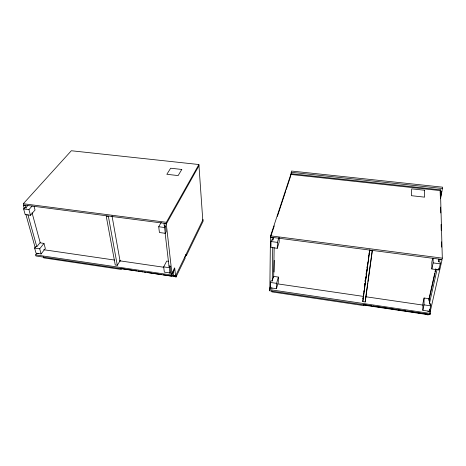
<?xml version="1.0" encoding="UTF-8"?>
<svg xmlns="http://www.w3.org/2000/svg" width="466" height="466" viewBox="0 0 466 466"><rect width="100%" height="100%" fill="white"/><g stroke="black" fill="none" stroke-linecap="round" stroke-linejoin="round"><path stroke-width="0.7" d="M422.843 310.321L424.031 304.869L424.083 298.007L429.361 298.764L429.372 303.768L430.724 303.966L430.73 305.847L429.495 311.3L422.843 310.321L422.912 303.436L424.083 298.007M430.24 310.793L429.978 314.614L269.336 290.714L270.134 286.922M274.282 225.876L270.437 237.567L269.855 287.854L272.138 288.192M270.589 235.848L270.577 237.153L442.001 259.492L442.31 258.147L440.428 189.802L291.069 173.707L270.589 235.848L442.31 258.147M270.519 282.472L270.449 287.807L276.454 288.693L278.254 282.396L278.371 277.078L273.6 276.39L272.243 280.946L271.026 280.765L270.519 282.472L276.559 283.357L278.371 277.078M273.653 237.526L272.837 240.054L271.562 239.885L271.02 241.539L270.95 247.452L277.27 248.302L279.151 242.174L279.256 237.596M271.87 290.778L271.859 291.891L363.247 305.515L363.404 304.385M272.243 281.004L272.738 247.225M272.837 240.042L272.872 237.881L270.437 237.567M273.583 277.719L273.6 276.39M273.682 277.206L274.165 247.592M274.049 272.045L274.247 260.331M276.454 288.693L276.559 283.357M277.27 248.302L277.392 242.378L278.866 237.643M290.778 175.682L290.819 174.459L440.452 190.617L440.154 192.039M291.064 173.731L291.524 171.039L442.653 187.186L440.603 198.504M291.425 173.94L291.477 172.49M428.062 314.387L427.939 315.156M363.515 305.556L363.655 304.467M363.468 296.032L362.798 301.589L365.228 301.951L365.874 296.388M363.031 298.648L363.206 297.221M363.463 295.071L363.637 293.638M364.674 285.046L364.849 283.619M365.105 281.47L365.28 280.037L365.117 281.435M366.014 274.422L366.206 272.983M366.94 267.88L367.132 266.453M367.424 264.315L367.616 262.888M368.385 257.18L368.577 255.752M363.492 295.397L363.684 293.976M363.969 291.832L364.167 290.405M364.936 284.703L365.128 283.276M365.804 278.278L365.996 276.851M366.771 271.148L366.963 269.721M367.249 267.577L367.441 266.156M369.084 254.028L369.276 252.601M363.084 298.805L363.27 297.419M363.363 296.848L369.73 249.776M362.798 301.589L369.713 250.516L372.317 250.854L365.228 301.951M365.769 297.197L367.744 282.932M367.942 281.505L372.293 250.114M440.131 191.223L440.428 189.802M440.568 197.141L441.762 191.45M432.669 258.24L431.801 262.271L431.842 268.987L438.885 269.93L440.265 263.849L440.224 262.014L438.791 261.828L438.733 259.038M431.842 268.987L433.17 262.911L433.124 258.228M428.877 299.463L434.731 273.187M435.046 271.765L435.681 268.923M429.017 299.947L435.896 269.092M428.906 300.803L429.361 298.764M429.297 304.117L437.073 269.488M438.815 261.711L439.292 259.597L442.018 259.952L430.246 311.556L427.706 311.183M430.415 305.329L430.724 303.966M269.336 290.714L270.123 288.07M277.387 216.434L285.809 190.81M286.24 189.493L290.551 176.369M171.307 275.557L175.606 276.192L175.95 275.656L175.921 277.218L185.2 258.106L184.99 256.993L185.934 254.657M121.544 268.632L121.626 269.086M36.995 253.184L35.643 254.89L35.958 255.997L171.261 276.122L171.133 274.992L174.686 267.834L175.606 276.192M171.261 276.122L174.342 269.901L174.22 268.777M168.616 261.31L166.717 261.036L163.683 266.884L164.329 272.132L169.904 272.954L170.707 271.346L170.102 266.103L168.972 265.94M169.904 272.954L169.292 267.705L170.102 266.103M161.242 222.334L158.714 226.738L159.43 232.528L165.279 233.309L166.135 231.753L165.471 225.963L164.282 225.812M169.805 273.07L171.931 273.385L166.286 223.977L198.976 165.727M165.279 233.309L164.597 227.513L165.471 225.963M166.362 222.311L198.889 164.527L71.327 150.751L23.3 203.735L23.65 204.976L166.508 223.593L166.362 222.311L23.3 203.735M117.298 265.311L108.386 216.428L106.219 216.142L115.253 265.008L117.298 265.311L120.216 260.546M41.113 253.929L45.336 248.512L43.967 243.403L39.93 242.827L36.802 246.741L35.777 246.59L34.6 248.058L36.039 253.178L41.113 253.929L39.703 248.803L43.967 243.403M27.867 205.5L25.939 207.661L24.867 207.516L23.603 208.931L25.187 214.564L30.482 215.275L35.026 210.038L34.088 206.531M23.603 208.931L28.933 209.636L32.148 205.989M291.116 172.28L442.7 188.538M166.286 223.977L164.032 223.686L164.364 226.546M158.714 226.738L164.597 227.513M271.02 241.539L277.392 242.378M433.17 262.911L440.265 263.849M34.6 248.058L39.703 248.803M163.683 266.884L169.292 267.705M424.031 304.869L430.73 305.847M43.717 249.724L114.706 260.086M119.727 260.82L163.461 267.204M277.794 283.899L363.358 296.393M365.513 296.708L423.035 305.108M36.808 253.417L38.736 253.702M172.018 275.121L173.457 275.33M35.643 254.89L171.133 274.992M269.348 289.567L430.252 313.443M174.366 275.587L175.799 275.802M171.278 275.278L175.577 275.919L203.048 219.515L203.159 221.1L186.284 255.834L186.406 254.407L186.004 254.512M363.655 304.583L371.548 305.76M372.986 305.97L396.677 309.494M398.11 309.709L406.008 310.88M407.441 311.096L428.26 314.195M122.261 268.736L127.265 269.482M128.698 269.697L136.561 270.868M137.994 271.078L142.998 271.824M144.431 272.039L145.858 272.249M147.291 272.464L152.295 273.204M153.728 273.42L161.597 274.591M163.024 274.8L175.898 276.717M363.579 305.084L428.044 314.684M24.308 208.815L23.329 205.331L25.368 205.593L26.143 208.384M25.869 214.389L35.241 247.842M27.884 214.657L36.797 246.73M28.933 209.636L30.482 215.275M32.049 212.758L40.251 242.873M43.437 256.813L43.734 257.89L121.172 269.435L120.979 268.34M111.991 215.717L120.094 261.269M165.121 232.988L169.047 266.628M173.055 271.736L173.492 275.61M198.889 164.527L202.774 220.08M440.184 191.881L440.306 196.244M440.597 207.09L440.754 212.968M441.063 224.466L441.22 230.414M441.529 241.848L441.669 247.137M438.85 268.09L438.885 269.93M429.972 311.3L429.978 314.614M429.489 309.418L429.495 311.3M424.66 190.25L424.602 197.153L411.437 195.691L411.705 188.846L424.66 190.25M363.655 294.215L363.713 293.825L363.655 294.215M181.798 169.449L178.134 175.577L166.845 174.301L170.655 168.22L181.798 169.449"/></g></svg>
